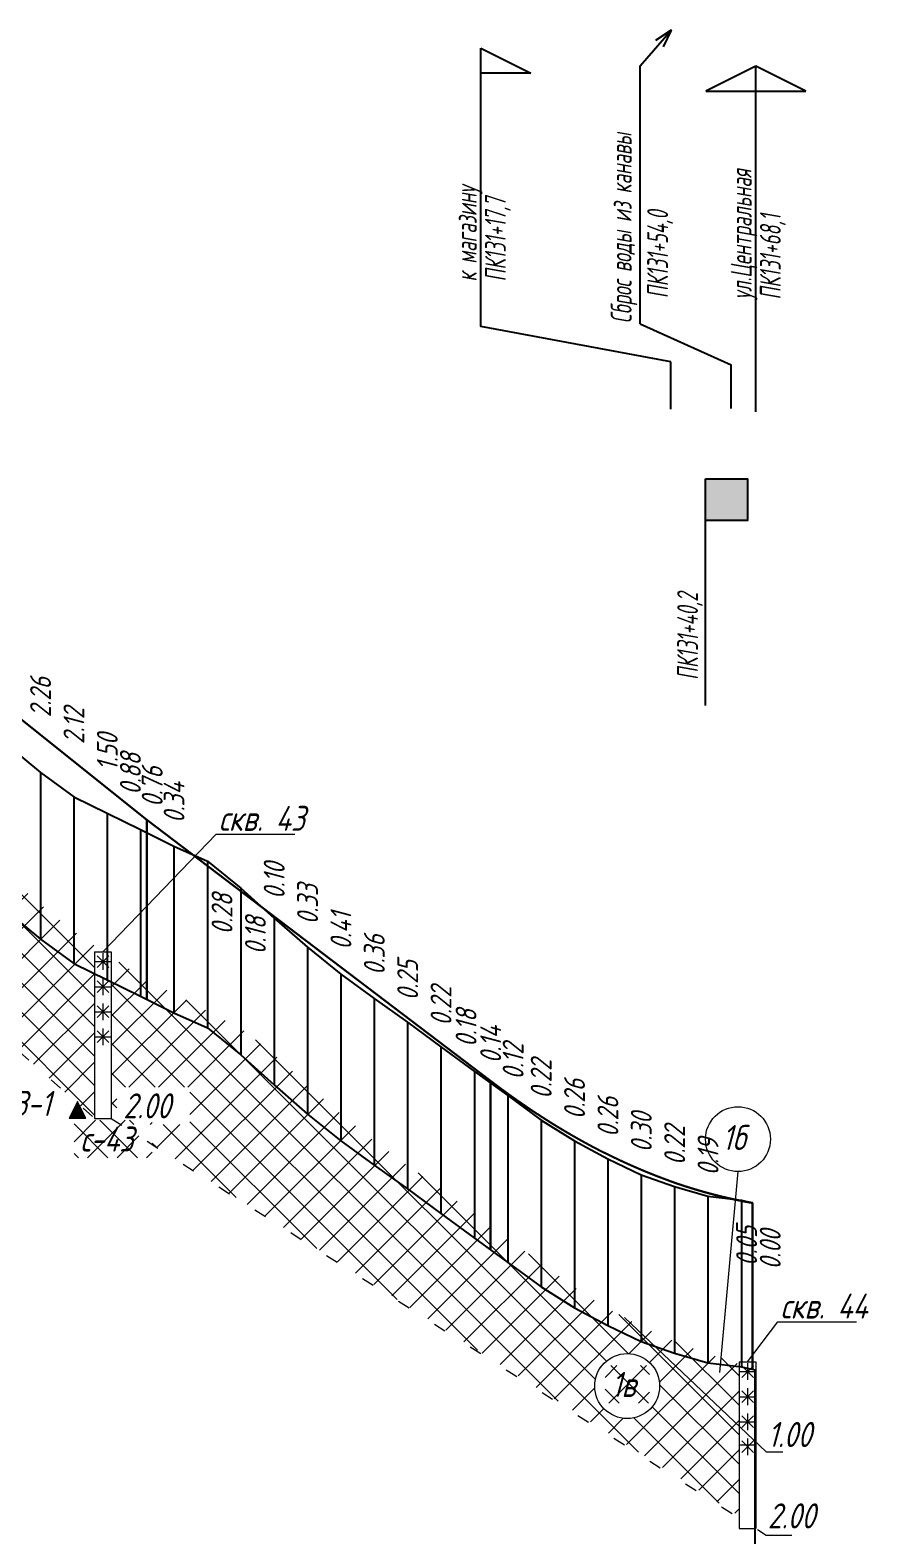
# Model space of a CAD drawing. Extents: x 2172 to 5772, y -842 to -248.
# Drawn here: x 5483.4 to 5583.9, y -584.5 to -403.9 of the extents above; entities that cross this region are included whole.
import ezdxf

# ---------------------------------------------------------------- set-up
doc = ezdxf.new("R2010")
doc.units = 0
doc.header["$MEASUREMENT"] = 0
for name, pattern in [('CONTI', [0]), ('STROT', [1.7, 0.5, -1.2]), ('TP0', [0])]:
    doc.linetypes.add(name, pattern=pattern)
doc.layers.get('0').update_dxf_attribs({"linetype": 'CONTINUOUS'})
doc.layers.add('геология', color=7, linetype='CONTINUOUS', lineweight=20)
doc.layers.add('КРАСНЫЙ_ПРОФИЛЬ', color=1, linetype='CONTINUOUS', lineweight=30)
doc.layers.add('РАБОЧИЕ_ОТМЕТКИ', color=1, linetype='CONTINUOUS')
doc.layers.add('ЧЕРНЫЙ_ПРОФИЛЬ', color=7, linetype='CONTINUOUS')
doc.styles.add('eskd', font='spds.shx', dxfattribs={"width": 1.2, "oblique": 15})
doc.styles.add('ГОСТ', font='gost.TTF', dxfattribs={"oblique": 15, "height": 1})

msp = doc.modelspace()

# ---------------------------------------------------------------- hatches: boundary and pattern name
at = {"linetype": 'Continuous'}
msp.add_hatch(color=256, dxfattribs=at).paths.add_polyline_path([(5569.32, -457.76), (5564.32, -457.76), (5564.32, -462.76), (5569.32, -462.76)])
at = {"layer": 'геология', "linetype": 'Continuous'}
h = msp.add_hatch(dxfattribs=at)
h.set_pattern_fill('ANSI37', color=1, scale=20, style=0)
h.set_pattern_definition([(45, (2171.596, -898.5895), (-1.767767, 1.767767), []), (135, (2171.596, -898.5895), (-1.767767, -1.767767), [])])
edge = h.paths.add_edge_path()
edge.add_line((5414.48, -460.81), (5402.01, -459.99))
edge.add_line((5402.01, -459.99), (5387.33, -459.42))
edge.add_line((5387.33, -459.42), (5406.15, -465.83))
edge.add_line((5406.15, -465.83), (5413.41, -468.08))
edge.add_arc((5415.2, -464.63), 3.89, 180, 242.5422, ccw=False)
edge.add_arc((5415.2, -464.63), 3.89, 100.6205, 180, ccw=False)
edge = h.paths.add_edge_path()
edge.add_line((5430.54, -462.41), (5431.54, -462.41))
edge.add_line((5431.54, -462.41), (5430.6, -461.86))
edge.add_line((5430.6, -461.86), (5416.41, -460.94))
edge.add_arc((5415.2, -464.63), 3.89, 0, 71.8843, ccw=False)
edge.add_arc((5415.2, -464.63), 3.89, 262.9531, 360, ccw=False)
edge.add_line((5414.72, -468.49), (5430.54, -473.41))
edge.add_line((5430.54, -473.41), (5430.54, -462.41))
h.paths.add_polyline_path([(5427.48, -466.64), (5427.48, -464.64), (5429.48, -464.64), (5429.48, -466.64)], flags=16)
h.paths.add_polyline_path([(5442.6, -469.96), (5440.6, -468.46), (5436.6, -465.45), (5432.6, -463.01), (5432.54, -462.98), (5432.54, -473.41), (5478.19, -522.08)])
h.paths.add_polyline_path([(5468.6, -492.15), (5464.6, -488.21), (5460.6, -484.5), (5456.6, -480.87), (5452.6, -477.46), (5448.6, -474.46), (5444.6, -471.46), (5442.6, -469.96), (5478.19, -522.08), (5483.36, -527.6), (5488.95, -532.57), (5489.02, -532.42), (5489.22, -532.81), (5491.09, -534.47), (5491.09, -514.47), (5492.09, -514.47), (5488.6, -512), (5484.6, -508.8), (5480.6, -505.31), (5476.6, -501.27), (5472.6, -496.69)])
edge = h.paths.add_edge_path(flags=16)
edge.add_arc((5476.64, -509.1), 3.89, 0, 360)
h.paths.add_polyline_path([(5524.6, -537.17), (5520.6, -533.92), (5516.6, -530.43), (5512.6, -526.79), (5508.6, -523.67), (5504.6, -521.6), (5500.6, -519.49), (5496.6, -517.44), (5493.09, -515.15), (5493.09, -534.47), (5568.33, -582.13), (5568.33, -573.27), (5554.6, -558.35), (5552.6, -557.3), (5548.6, -554.73), (5544.6, -551.81), (5540.6, -548.88), (5536.6, -545.98), (5532.6, -542.93), (5528.6, -540.12)])
edge = h.paths.add_edge_path(flags=16)
edge.add_arc((5554.92, -566.57), 3.89, 0, 360)
h.paths.add_polyline_path([(5568.33, -563.9), (5568.6, -564), (5564.6, -562.7), (5560.6, -561.21), (5556.6, -559.4), (5554.6, -558.35), (5568.33, -573.27)])
h.paths.add_polyline_path([(5568.33, -564.6), (5568.33, -565.81), (5568.33, -566.73), (5568.33, -575.66), (5568.33, -574.46), (5568.33, -569.53)], flags=17)
h.paths.add_polyline_path([(5568.33, -574.46), (5568.33, -575.66), (5568.33, -582.1), (5568.33, -582.23)])
h.paths.add_polyline_path([(5418.18, -467.15), (5427.35, -467.15), (5427.35, -462.64), (5418.18, -462.64)], flags=16)
h.paths.add_polyline_path([(5433.22, -483.14), (5441.96, -483.14), (5441.96, -478.63), (5433.22, -478.63)], flags=17)
h.paths.add_polyline_path([(5433.22, -474.1), (5440.67, -474.1), (5440.67, -469.6), (5433.22, -469.6)], flags=16)
h.paths.add_polyline_path([(5474, -511.15), (5479.3, -511.15), (5479.3, -506.65), (5474, -506.65)], flags=0)
h.paths.add_polyline_path([(5552.28, -568.62), (5557.59, -568.62), (5557.59, -564.12), (5552.28, -564.12)], flags=0)
h.paths.add_polyline_path([(5493.77, -535.21), (5502.51, -535.21), (5502.51, -530.7), (5493.77, -530.7)], flags=16)
h.paths.add_polyline_path([(5488.62, -539.19), (5498, -539.19), (5498, -534.69), (5488.62, -534.69)])
msp.add_hatch(color=7, dxfattribs=at).paths.add_polyline_path([(5488.02, -534.42), (5490.02, -534.42), (5489.02, -532.42)])

# ---------------------------------------------------------------- linework, layer by layer
at = {"linetype": 'TP0'}
for p, q in [((5537.38, -406.07), (5543.38, -409.07)), ((5543.38, -409.07), (5537.38, -409.07)), ((5570.33, -408.24), (5564.33, -411.24)), ((5570.33, -411.24), (5570.33, -408.24)), ((5576.33, -411.24), (5570.33, -408.24)), ((5564.33, -411.24), (5576.33, -411.24)), ((5570.33, -436.24), (5570.33, -411.24)), ((5570.33, -449.72), (5570.33, -436.24)), ((5560.14, -446.37), (5560.14, -443.7)), ((5560.14, -449.37), (5560.14, -446.37))]:
    msp.add_line(p, q, dxfattribs=at)
at = {"linetype": 'Continuous'}
for points in [[(5556.49, -408.21), (5560.21, -403.92), (5558.31, -405.15)], [(5560.21, -403.92), (5559.24, -405.92)], [(5560.14, -443.7), (5537.38, -439.46), (5537.38, -406.07)], [(5556.49, -439.14), (5556.49, -408.21)], [(5556.49, -439.14), (5567.4, -444.07)], [(5567.4, -449.31), (5567.4, -449.31), (5567.4, -444.07)], [(5564.32, -484.94), (5564.32, -457.76)], [(5564.32, -457.76), (5569.32, -457.76), (5569.32, -462.76), (5564.32, -462.76)]]:
    msp.add_lwpolyline(points, dxfattribs=at)
at = {"layer": 'геология', "color": 7, "linetype": 'STROT', "ltscale": 3}
for p, q in [((5432.54, -482.41), (5491.09, -534.47)), ((5493.09, -534.47), (5571.59, -584.46)), ((5573.59, -584.46), (5574.65, -584.46))]:
    msp.add_line(p, q, dxfattribs=at)
at = {"layer": 'геология', "color": 7, "linetype": 'Continuous'}
for p, q in [((5492.09, -514.47), (5505.65, -500.36)), ((5505.65, -500.36), (5515.1, -500.36)), ((5491.09, -514.47), (5493.09, -514.47)), ((5491.09, -514.47), (5491.09, -534.47)), ((5489.02, -532.42), (5488.02, -534.42)), ((5490.02, -534.42), (5489.02, -532.42)), ((5488.02, -534.42), (5490.02, -534.42)), ((5491.09, -534.47), (5493.09, -534.47)), ((5491.09, -534.47), (5493.09, -534.47)), ((5491.09, -534.47), (5493.09, -534.47)), ((5568.2, -540.84), (5566, -564.93)), ((5571.59, -574.46), (5554.6, -558.35)), ((5569.33, -563.66), (5572.98, -558.86)), ((5572.98, -558.86), (5582.42, -558.86)), ((5568.33, -563.66), (5570.33, -563.66)), ((5568.33, -563.66), (5568.33, -583.66)), ((5570.33, -573.66), (5568.33, -573.66)), ((5570.33, -574.46), (5570.33, -574.46)), ((5571.59, -574.46), (5573.59, -574.46)), ((5568.33, -583.66), (5570.33, -583.66)), ((5571.59, -584.46), (5573.59, -584.46)), ((5571.59, -584.46), (5573.59, -584.46))]:
    msp.add_line(p, q, dxfattribs=at)
at = {"layer": 'геология', "color": 1, "linetype": 'Continuous'}
for p, q in [((5492.09, -514.66), (5492.09, -516.66)), ((5491.09, -515.66), (5493.09, -515.66)), ((5491.39, -516.36), (5492.8, -514.95)), ((5492.8, -516.36), (5491.39, -514.95)), ((5491.39, -519.36), (5492.8, -517.95)), ((5492.8, -519.36), (5491.39, -517.95)), ((5492.09, -517.66), (5492.09, -519.66)), ((5491.09, -518.66), (5493.09, -518.66)), ((5491.09, -521.66), (5493.09, -521.66)), ((5491.39, -522.36), (5492.8, -520.95)), ((5492.8, -522.36), (5491.39, -520.95)), ((5492.09, -520.66), (5492.09, -522.66)), ((5492.09, -523.66), (5492.09, -525.66)), ((5491.09, -524.66), (5493.09, -524.66)), ((5491.39, -525.36), (5492.8, -523.95)), ((5492.8, -525.36), (5491.39, -523.95)), ((5568.34, -564.84), (5570.34, -564.84)), ((5568.64, -565.55), (5570.05, -564.14)), ((5570.05, -565.55), (5568.64, -564.14)), ((5569.34, -563.84), (5569.34, -565.84)), ((5568.64, -568.55), (5570.05, -567.14)), ((5570.05, -568.55), (5568.64, -567.14)), ((5569.34, -566.84), (5569.34, -568.84)), ((5568.34, -567.84), (5570.34, -567.84)), ((5568.64, -571.55), (5570.05, -570.14)), ((5570.05, -571.55), (5568.64, -570.14)), ((5569.34, -569.84), (5569.34, -571.84)), ((5568.34, -570.84), (5570.34, -570.84)), ((5568.64, -574.55), (5570.05, -573.14)), ((5570.05, -574.55), (5568.64, -573.14)), ((5569.34, -572.84), (5569.34, -574.84))]:
    msp.add_line(p, q, dxfattribs=at)
at = {"layer": 'геология', "color": 7, "linetype": 'Continuous', "ltscale": 5}
for p, q in [((5493.09, -514.47), (5493.09, -534.47)), ((5570.33, -563.66), (5570.33, -583.66))]:
    msp.add_line(p, q, dxfattribs=at)
at = {"layer": 'геология', "color": 7, "ltscale": 7}
msp.add_line((5488.02, -534.42), (5490.02, -534.42), dxfattribs=at)
at = {"layer": 'геология', "color": 7, "linetype": 'Continuous'}
for centre in [(5568.2, -536.95), (5554.92, -566.57)]:
    msp.add_circle(centre, 3.89, dxfattribs=at)
at = {"layer": 'КРАСНЫЙ_ПРОФИЛЬ'}
for p, q in [((5430.71, -445.33), (5497.36, -498.66)), ((5497.36, -498.66), (5497.36, -520.19)), ((5497.36, -498.66), (5538.54, -529.96)), ((5538.54, -529.96), (5538.54, -550.24)), ((5569.94, -544.6), (5569.94, -564.54))]:
    msp.add_line(p, q, dxfattribs=at)
msp.add_lwpolyline([(5538.54, -529.96), (5538.58, -529.99), (5538.62, -530.02), (5538.66, -530.05), (5538.7, -530.08), (5538.74, -530.11), (5538.78, -530.14), (5538.82, -530.17), (5538.86, -530.2), (5538.9, -530.23), (5538.94, -530.26), (5538.98, -530.29), (5539.02, -530.32), (5539.06, -530.35), (5539.1, -530.38), (5539.14, -530.41), (5539.18, -530.44), (5539.22, -530.47), (5539.26, -530.5), (5539.3, -530.53), (5539.34, -530.56), (5539.38, -530.59), (5539.42, -530.62), (5539.46, -530.65), (5539.5, -530.68), (5539.54, -530.71), (5539.58, -530.74), (5539.62, -530.77), (5539.66, -530.8), (5539.7, -530.83), (5539.74, -530.86), (5539.78, -530.89), (5539.82, -530.92), (5539.86, -530.95), (5539.9, -530.98), (5539.94, -531.01), (5539.98, -531.03), (5540.02, -531.06), (5540.06, -531.09), (5540.1, -531.12), (5540.14, -531.15), (5540.18, -531.18), (5540.22, -531.21), (5540.26, -531.24), (5540.3, -531.27), (5540.34, -531.3), (5540.38, -531.33), (5540.42, -531.36), (5540.46, -531.38), (5540.5, -531.41), (5540.54, -531.44), (5540.58, -531.47), (5540.6, -531.48), (5540.62, -531.5), (5540.66, -531.53), (5540.7, -531.56), (5540.74, -531.59), (5540.78, -531.62), (5540.82, -531.64), (5540.86, -531.67), (5540.9, -531.7), (5540.94, -531.73), (5540.98, -531.76), (5541.02, -531.79), (5541.06, -531.82), (5541.1, -531.84), (5541.14, -531.87), (5541.18, -531.9), (5541.22, -531.93), (5541.26, -531.96), (5541.3, -531.99), (5541.34, -532.01), (5541.38, -532.04), (5541.42, -532.07), (5541.46, -532.1), (5541.5, -532.13), (5541.54, -532.16), (5541.58, -532.18), (5541.62, -532.21), (5541.66, -532.24), (5541.7, -532.27), (5541.74, -532.3), (5541.78, -532.32), (5541.82, -532.35), (5541.86, -532.38), (5541.9, -532.41), (5541.94, -532.44), (5541.98, -532.46), (5542.02, -532.49), (5542.06, -532.52), (5542.1, -532.55), (5542.14, -532.57), (5542.18, -532.6), (5542.22, -532.63), (5542.26, -532.66), (5542.3, -532.68), (5542.34, -532.71), (5542.38, -532.74), (5542.42, -532.77), (5542.46, -532.79), (5542.5, -532.82), (5542.54, -532.85), (5542.58, -532.88), (5542.62, -532.9), (5542.66, -532.93), (5542.7, -532.96), (5542.74, -532.99), (5542.78, -533.01), (5542.82, -533.04), (5542.86, -533.07), (5542.9, -533.1), (5542.94, -533.12), (5542.98, -533.15), (5543.02, -533.18), (5543.06, -533.2), (5543.1, -533.23), (5543.14, -533.26), (5543.18, -533.28), (5543.22, -533.31), (5543.26, -533.34), (5543.3, -533.36), (5543.34, -533.39), (5543.38, -533.42), (5543.42, -533.45), (5543.46, -533.47), (5543.5, -533.5), (5543.54, -533.53), (5543.58, -533.55), (5543.62, -533.58), (5543.66, -533.61), (5543.7, -533.63), (5543.74, -533.66), (5543.78, -533.68), (5543.82, -533.71), (5543.86, -533.74), (5543.9, -533.76), (5543.94, -533.79), (5543.98, -533.82), (5544.02, -533.84), (5544.06, -533.87), (5544.1, -533.9), (5544.14, -533.92), (5544.18, -533.95), (5544.22, -533.97), (5544.26, -534), (5544.3, -534.03), (5544.34, -534.05), (5544.38, -534.08), (5544.42, -534.1), (5544.46, -534.13), (5544.5, -534.16), (5544.54, -534.18), (5544.58, -534.21), (5544.6, -534.22), (5544.62, -534.23), (5544.66, -534.26), (5544.7, -534.29), (5544.74, -534.31), (5544.78, -534.34), (5544.82, -534.36), (5544.86, -534.39), (5544.9, -534.41), (5544.94, -534.44), (5544.98, -534.47), (5545.02, -534.49), (5545.06, -534.52), (5545.1, -534.54), (5545.14, -534.57), (5545.18, -534.59), (5545.22, -534.62), (5545.26, -534.64), (5545.3, -534.67), (5545.34, -534.69), (5545.38, -534.72), (5545.42, -534.74), (5545.46, -534.77), (5545.5, -534.8), (5545.54, -534.82), (5545.58, -534.85), (5545.62, -534.87), (5545.66, -534.9), (5545.7, -534.92), (5545.74, -534.95), (5545.78, -534.97), (5545.82, -535), (5545.86, -535.02), (5545.9, -535.05), (5545.94, -535.07), (5545.98, -535.1), (5546.02, -535.12), (5546.06, -535.15), (5546.1, -535.17), (5546.14, -535.19), (5546.18, -535.22), (5546.22, -535.24), (5546.26, -535.27), (5546.3, -535.29), (5546.34, -535.32), (5546.38, -535.34), (5546.42, -535.37), (5546.46, -535.39), (5546.5, -535.42), (5546.54, -535.44), (5546.58, -535.46), (5546.62, -535.49), (5546.66, -535.51), (5546.7, -535.54), (5546.74, -535.56), (5546.78, -535.59), (5546.82, -535.61), (5546.86, -535.63), (5546.9, -535.66), (5546.94, -535.68), (5546.98, -535.71), (5547.02, -535.73), (5547.06, -535.75), (5547.1, -535.78), (5547.14, -535.8), (5547.18, -535.83), (5547.22, -535.85), (5547.26, -535.87), (5547.3, -535.9), (5547.34, -535.92), (5547.38, -535.95), (5547.42, -535.97), (5547.46, -535.99), (5547.5, -536.02), (5547.54, -536.04), (5547.58, -536.06), (5547.62, -536.09), (5547.66, -536.11), (5547.7, -536.14), (5547.74, -536.16), (5547.78, -536.18), (5547.82, -536.21), (5547.86, -536.23), (5547.9, -536.25), (5547.94, -536.28), (5547.98, -536.3), (5548.02, -536.32), (5548.06, -536.35), (5548.1, -536.37), (5548.14, -536.39), (5548.18, -536.42), (5548.22, -536.44), (5548.26, -536.46), (5548.3, -536.49), (5548.34, -536.51), (5548.38, -536.53), (5548.42, -536.55), (5548.46, -536.58), (5548.5, -536.6), (5548.54, -536.62), (5548.58, -536.65), (5548.6, -536.66), (5548.62, -536.67), (5548.66, -536.69), (5548.7, -536.71), (5548.74, -536.74), (5548.78, -536.76), (5548.82, -536.78), (5548.86, -536.81), (5548.9, -536.83), (5548.94, -536.85), (5548.98, -536.87), (5549.02, -536.9), (5549.06, -536.92), (5549.1, -536.94), (5549.14, -536.96), (5549.18, -536.99), (5549.22, -537.01), (5549.26, -537.03), (5549.3, -537.05), (5549.34, -537.08), (5549.38, -537.1), (5549.42, -537.12), (5549.46, -537.14), (5549.5, -537.16), (5549.54, -537.19), (5549.58, -537.21), (5549.62, -537.23), (5549.66, -537.25), (5549.7, -537.27), (5549.74, -537.3), (5549.78, -537.32), (5549.82, -537.34), (5549.86, -537.36), (5549.9, -537.38), (5549.94, -537.41), (5549.98, -537.43), (5550.02, -537.45), (5550.06, -537.47), (5550.1, -537.49), (5550.14, -537.52), (5550.18, -537.54), (5550.22, -537.56), (5550.26, -537.58), (5550.3, -537.6), (5550.34, -537.62), (5550.38, -537.65), (5550.42, -537.67), (5550.46, -537.69), (5550.5, -537.71), (5550.54, -537.73), (5550.58, -537.75), (5550.62, -537.77), (5550.66, -537.8), (5550.7, -537.82), (5550.74, -537.84), (5550.78, -537.86), (5550.82, -537.88), (5550.86, -537.9), (5550.9, -537.92), (5550.94, -537.94), (5550.98, -537.97), (5551.02, -537.99), (5551.06, -538.01), (5551.1, -538.03), (5551.14, -538.05), (5551.18, -538.07), (5551.22, -538.09), (5551.26, -538.11), (5551.3, -538.13), (5551.34, -538.15), (5551.38, -538.17), (5551.42, -538.2), (5551.46, -538.22), (5551.5, -538.24), (5551.54, -538.26), (5551.58, -538.28), (5551.62, -538.3), (5551.66, -538.32), (5551.7, -538.34), (5551.74, -538.36), (5551.78, -538.38), (5551.82, -538.4), (5551.86, -538.42), (5551.9, -538.44), (5551.94, -538.46), (5551.98, -538.48), (5552.02, -538.5), (5552.06, -538.52), (5552.1, -538.54), (5552.14, -538.56), (5552.18, -538.58), (5552.22, -538.6), (5552.26, -538.62), (5552.3, -538.64), (5552.34, -538.66), (5552.38, -538.68), (5552.42, -538.7), (5552.46, -538.72), (5552.5, -538.74), (5552.54, -538.76), (5552.58, -538.78), (5552.6, -538.79), (5552.62, -538.8), (5552.66, -538.82), (5552.7, -538.84), (5552.74, -538.86), (5552.78, -538.88), (5552.82, -538.9), (5552.86, -538.92), (5552.9, -538.94), (5552.94, -538.96), (5552.98, -538.98), (5553.02, -539), (5553.06, -539.02), (5553.1, -539.04), (5553.14, -539.06), (5553.18, -539.08), (5553.22, -539.1), (5553.26, -539.12), (5553.3, -539.14), (5553.34, -539.16), (5553.38, -539.18), (5553.42, -539.2), (5553.46, -539.21), (5553.5, -539.23), (5553.54, -539.25), (5553.58, -539.27), (5553.62, -539.29), (5553.66, -539.31), (5553.7, -539.33), (5553.74, -539.35), (5553.78, -539.37), (5553.82, -539.39), (5553.86, -539.41), (5553.9, -539.42), (5553.94, -539.44), (5553.98, -539.46), (5554.02, -539.48), (5554.06, -539.5), (5554.1, -539.52), (5554.14, -539.54), (5554.18, -539.56), (5554.22, -539.57), (5554.26, -539.59), (5554.3, -539.61), (5554.34, -539.63), (5554.38, -539.65), (5554.42, -539.67), (5554.46, -539.69), (5554.5, -539.7), (5554.54, -539.72), (5554.58, -539.74), (5554.62, -539.76), (5554.66, -539.78), (5554.7, -539.8), (5554.74, -539.81), (5554.78, -539.83), (5554.82, -539.85), (5554.86, -539.87), (5554.9, -539.89), (5554.94, -539.91), (5554.98, -539.92), (5555.02, -539.94), (5555.06, -539.96), (5555.1, -539.98), (5555.14, -540), (5555.18, -540.01), (5555.22, -540.03), (5555.26, -540.05), (5555.3, -540.07), (5555.34, -540.09), (5555.38, -540.1), (5555.42, -540.12), (5555.46, -540.14), (5555.5, -540.16), (5555.54, -540.17), (5555.58, -540.19), (5555.62, -540.21), (5555.66, -540.23), (5555.7, -540.24), (5555.74, -540.26), (5555.78, -540.28), (5555.82, -540.3), (5555.86, -540.31), (5555.9, -540.33), (5555.94, -540.35), (5555.98, -540.37), (5556.02, -540.38), (5556.06, -540.4), (5556.1, -540.42), (5556.14, -540.44), (5556.18, -540.45), (5556.22, -540.47), (5556.26, -540.49), (5556.3, -540.5), (5556.34, -540.52), (5556.38, -540.54), (5556.42, -540.56), (5556.46, -540.57), (5556.5, -540.59), (5556.54, -540.61), (5556.58, -540.62), (5556.6, -540.63), (5556.62, -540.64), (5556.66, -540.66), (5556.7, -540.67), (5556.74, -540.69), (5556.78, -540.71), (5556.82, -540.72), (5556.86, -540.74), (5556.9, -540.76), (5556.94, -540.77), (5556.98, -540.79), (5557.02, -540.81), (5557.06, -540.82), (5557.1, -540.84), (5557.14, -540.86), (5557.18, -540.87), (5557.22, -540.89), (5557.26, -540.91), (5557.3, -540.92), (5557.34, -540.94), (5557.38, -540.96), (5557.42, -540.97), (5557.46, -540.99), (5557.5, -541), (5557.54, -541.02), (5557.58, -541.04), (5557.62, -541.05), (5557.66, -541.07), (5557.7, -541.09), (5557.74, -541.1), (5557.78, -541.12), (5557.82, -541.13), (5557.86, -541.15), (5557.9, -541.17), (5557.94, -541.18), (5557.98, -541.2), (5558.02, -541.21), (5558.06, -541.23), (5558.1, -541.24), (5558.14, -541.26), (5558.18, -541.28), (5558.22, -541.29), (5558.26, -541.31), (5558.3, -541.32), (5558.34, -541.34), (5558.38, -541.35), (5558.42, -541.37), (5558.46, -541.39), (5558.5, -541.4), (5558.54, -541.42), (5558.58, -541.43), (5558.62, -541.45), (5558.66, -541.46), (5558.7, -541.48), (5558.74, -541.49), (5558.78, -541.51), (5558.82, -541.52), (5558.86, -541.54), (5558.9, -541.55), (5558.94, -541.57), (5558.98, -541.58), (5559.02, -541.6), (5559.06, -541.61), (5559.1, -541.63), (5559.14, -541.64), (5559.18, -541.66), (5559.22, -541.67), (5559.26, -541.69), (5559.3, -541.7), (5559.34, -541.72), (5559.38, -541.73), (5559.42, -541.75), (5559.46, -541.76), (5559.5, -541.78), (5559.54, -541.79), (5559.58, -541.81), (5559.62, -541.82), (5559.66, -541.84), (5559.7, -541.85), (5559.74, -541.87), (5559.78, -541.88), (5559.82, -541.89), (5559.86, -541.91), (5559.9, -541.92), (5559.94, -541.94), (5559.98, -541.95), (5560.02, -541.97), (5560.06, -541.98), (5560.1, -542), (5560.14, -542.01), (5560.18, -542.02), (5560.22, -542.04), (5560.26, -542.05), (5560.3, -542.07), (5560.34, -542.08), (5560.38, -542.09), (5560.42, -542.11), (5560.46, -542.12), (5560.5, -542.14), (5560.54, -542.15), (5560.58, -542.16), (5560.6, -542.17), (5560.62, -542.18), (5560.66, -542.19), (5560.7, -542.21), (5560.74, -542.22), (5560.78, -542.23), (5560.82, -542.25), (5560.86, -542.26), (5560.9, -542.27), (5560.94, -542.29), (5560.98, -542.3), (5561.02, -542.32), (5561.06, -542.33), (5561.1, -542.34), (5561.14, -542.36), (5561.18, -542.37), (5561.22, -542.38), (5561.26, -542.4), (5561.3, -542.41), (5561.34, -542.42), (5561.38, -542.44), (5561.42, -542.45), (5561.46, -542.46), (5561.5, -542.48), (5561.54, -542.49), (5561.58, -542.5), (5561.62, -542.52), (5561.66, -542.53), (5561.7, -542.54), (5561.74, -542.55), (5561.78, -542.57), (5561.82, -542.58), (5561.86, -542.59), (5561.9, -542.61), (5561.94, -542.62), (5561.98, -542.63), (5562.02, -542.65), (5562.06, -542.66), (5562.1, -542.67), (5562.14, -542.68), (5562.18, -542.7), (5562.22, -542.71), (5562.26, -542.72), (5562.3, -542.73), (5562.34, -542.75), (5562.38, -542.76), (5562.42, -542.77), (5562.46, -542.78), (5562.5, -542.8), (5562.54, -542.81), (5562.58, -542.82), (5562.62, -542.83), (5562.66, -542.85), (5562.7, -542.86), (5562.74, -542.87), (5562.78, -542.88), (5562.82, -542.9), (5562.86, -542.91), (5562.9, -542.92), (5562.94, -542.93), (5562.98, -542.94), (5563.02, -542.96), (5563.06, -542.97), (5563.1, -542.98), (5563.14, -542.99), (5563.18, -543), (5563.22, -543.02), (5563.26, -543.03), (5563.3, -543.04), (5563.34, -543.05), (5563.38, -543.06), (5563.42, -543.08), (5563.46, -543.09), (5563.5, -543.1), (5563.54, -543.11), (5563.58, -543.12), (5563.62, -543.13), (5563.66, -543.15), (5563.7, -543.16), (5563.74, -543.17), (5563.78, -543.18), (5563.82, -543.19), (5563.86, -543.2), (5563.9, -543.22), (5563.94, -543.23), (5563.98, -543.24), (5564.02, -543.25), (5564.06, -543.26), (5564.1, -543.27), (5564.14, -543.28), (5564.18, -543.29), (5564.22, -543.31), (5564.26, -543.32), (5564.3, -543.33), (5564.34, -543.34), (5564.38, -543.35), (5564.42, -543.36), (5564.46, -543.37), (5564.5, -543.38), (5564.54, -543.39), (5564.58, -543.41), (5564.6, -543.41), (5564.62, -543.42), (5564.66, -543.43), (5564.7, -543.44), (5564.74, -543.45), (5564.78, -543.46), (5564.82, -543.47), (5564.86, -543.48), (5564.9, -543.49), (5564.94, -543.5), (5564.98, -543.51), (5565.02, -543.52), (5565.06, -543.53), (5565.1, -543.54), (5565.14, -543.56), (5565.18, -543.57), (5565.22, -543.58), (5565.26, -543.59), (5565.3, -543.6), (5565.34, -543.61), (5565.38, -543.62), (5565.42, -543.63), (5565.46, -543.64), (5565.5, -543.65), (5565.54, -543.66), (5565.58, -543.67), (5565.62, -543.68), (5565.66, -543.69), (5565.7, -543.7), (5565.74, -543.71), (5565.78, -543.72), (5565.82, -543.73), (5565.86, -543.74), (5565.9, -543.75), (5565.94, -543.76), (5565.98, -543.77), (5566.02, -543.78), (5566.06, -543.79), (5566.1, -543.8), (5566.14, -543.81), (5566.18, -543.82), (5566.22, -543.83), (5566.26, -543.84), (5566.3, -543.85), (5566.34, -543.86), (5566.38, -543.87), (5566.42, -543.88), (5566.46, -543.89), (5566.5, -543.89), (5566.54, -543.9), (5566.58, -543.91), (5566.62, -543.92), (5566.66, -543.93), (5566.7, -543.94), (5566.74, -543.95), (5566.78, -543.96), (5566.82, -543.97), (5566.86, -543.98), (5566.9, -543.99), (5566.94, -544), (5566.98, -544.01), (5567.02, -544.02), (5567.06, -544.02), (5567.1, -544.03), (5567.14, -544.04), (5567.18, -544.05), (5567.22, -544.06), (5567.26, -544.07), (5567.3, -544.08), (5567.34, -544.09), (5567.38, -544.1), (5567.42, -544.1), (5567.46, -544.11), (5567.5, -544.12), (5567.54, -544.13), (5567.58, -544.14), (5567.62, -544.15), (5567.66, -544.16), (5567.7, -544.17), (5567.74, -544.17), (5567.78, -544.18), (5567.82, -544.19), (5567.86, -544.2), (5567.9, -544.21), (5567.94, -544.22), (5567.98, -544.22), (5568.02, -544.23), (5568.06, -544.24), (5568.1, -544.25), (5568.14, -544.26), (5568.18, -544.27), (5568.22, -544.27), (5568.26, -544.28), (5568.3, -544.29), (5568.34, -544.3), (5568.38, -544.31), (5568.42, -544.32), (5568.46, -544.32), (5568.5, -544.33), (5568.54, -544.34), (5568.58, -544.35), (5568.6, -544.35), (5568.62, -544.35), (5568.66, -544.36), (5568.7, -544.37), (5568.74, -544.38), (5568.78, -544.39), (5568.82, -544.39), (5568.86, -544.4), (5568.9, -544.41), (5568.94, -544.42), (5568.98, -544.42), (5569.02, -544.43), (5569.06, -544.44), (5569.1, -544.45), (5569.14, -544.45), (5569.18, -544.46), (5569.22, -544.47), (5569.26, -544.48), (5569.3, -544.48), (5569.34, -544.49), (5569.38, -544.5), (5569.42, -544.51), (5569.46, -544.51), (5569.5, -544.52), (5569.54, -544.53), (5569.58, -544.54), (5569.62, -544.54), (5569.66, -544.55), (5569.7, -544.56), (5569.74, -544.56), (5569.78, -544.57), (5569.82, -544.58), (5569.86, -544.59), (5569.9, -544.59), (5569.94, -544.6)], dxfattribs=at)
at = {"layer": 'ЧЕРНЫЙ_ПРОФИЛЬ'}
for p, q in [((5480.6, -489.64), (5484.6, -492.97)), ((5484.6, -492.97), (5484.6, -512.97)), ((5484.6, -492.97), (5488.6, -495.9)), ((5488.6, -495.9), (5488.6, -515.9)), ((5488.6, -495.9), (5492.6, -497.85)), ((5492.6, -497.85), (5492.6, -517.85)), ((5492.6, -497.85), (5496.6, -499.81)), ((5496.6, -499.81), (5496.6, -519.81)), ((5496.6, -499.81), (5500.6, -501.81)), ((5500.6, -501.81), (5500.6, -521.81)), ((5500.6, -501.81), (5504.6, -503.6)), ((5504.6, -503.6), (5504.6, -523.6)), ((5504.6, -503.6), (5508.6, -506.84)), ((5508.6, -506.84), (5508.6, -526.84)), ((5508.6, -506.84), (5512.6, -510.45)), ((5480.6, -509.64), (5484.6, -512.97)), ((5512.6, -510.45), (5512.6, -530.45)), ((5512.6, -510.45), (5516.6, -513.94)), ((5484.6, -512.97), (5488.6, -515.9)), ((5516.6, -513.94), (5516.6, -533.94)), ((5516.6, -513.94), (5520.6, -517.14)), ((5488.6, -515.9), (5492.6, -517.85)), ((5492.6, -517.85), (5496.6, -519.81)), ((5520.6, -517.14), (5520.6, -537.14)), ((5520.6, -517.14), (5524.6, -520.08)), ((5496.6, -519.81), (5500.6, -521.81)), ((5524.6, -520.08), (5524.6, -540.08)), ((5524.6, -520.08), (5528.6, -522.9)), ((5500.6, -521.81), (5504.6, -523.6)), ((5504.6, -523.6), (5508.6, -526.84)), ((5528.6, -522.9), (5528.6, -542.9)), ((5528.6, -522.9), (5532.6, -525.88)), ((5508.6, -526.84), (5512.6, -530.45)), ((5532.6, -525.88), (5532.6, -545.88)), ((5532.6, -525.88), (5536.6, -528.84)), ((5536.6, -528.84), (5536.6, -548.84)), ((5536.6, -528.84), (5540.6, -531.73)), ((5512.6, -530.45), (5516.6, -533.94)), ((5540.6, -531.73), (5540.6, -551.73)), ((5540.6, -531.73), (5544.6, -534.66)), ((5516.6, -533.94), (5520.6, -537.14)), ((5544.6, -534.66), (5544.6, -554.66)), ((5544.6, -534.66), (5548.6, -537.17)), ((5520.6, -537.14), (5524.6, -540.08)), ((5548.6, -537.17), (5548.6, -557.17)), ((5548.6, -537.17), (5552.6, -539.31)), ((5552.6, -539.31), (5552.6, -559.31)), ((5552.6, -539.31), (5556.6, -541.24)), ((5524.6, -540.08), (5528.6, -542.9)), ((5556.6, -541.24), (5556.6, -561.24)), ((5556.6, -541.24), (5560.6, -542.61)), ((5528.6, -542.9), (5532.6, -545.88)), ((5560.6, -542.61), (5560.6, -562.61)), ((5560.6, -542.61), (5564.6, -543.79)), ((5564.6, -543.79), (5564.6, -563.79)), ((5564.6, -543.79), (5568.6, -544.25)), ((5568.6, -544.25), (5568.6, -564.25)), ((5568.6, -544.25), (5569.94, -544.6)), ((5532.6, -545.88), (5536.6, -548.84)), ((5536.6, -548.84), (5540.6, -551.73)), ((5540.6, -551.73), (5544.6, -554.66)), ((5544.6, -554.66), (5548.6, -557.17)), ((5548.6, -557.17), (5552.6, -559.31)), ((5552.6, -559.31), (5556.6, -561.24)), ((5556.6, -561.24), (5560.6, -562.61)), ((5560.6, -562.61), (5564.6, -563.79)), ((5564.6, -563.79), (5568.6, -564.25)), ((5568.6, -564.25), (5570.22, -564.61)), ((5570.22, -564.61), (5570.22, -837.48))]:
    msp.add_line(p, q, dxfattribs=at)

# ---------------------------------------------------------------- texts
at = {"style": 'eskd', "oblique": 10, "width": 0.8}
for s, p in [('Сброс воды из канавы', (5555.45, -439.08)), ('ул.Центральная', (5569.83, -436.24)), ('к магазину', (5536.88, -434.07)), ('ПК131+17,7', (5540.38, -434.07)), ('ПК131+54,0', (5559.82, -436.08)), ('ПК131+68,1', (5573.33, -436.24)), ('ПК131+40,2', (5563.41, -481.86))]:
    msp.add_text(s, height=2.5, rotation=90, dxfattribs=at).set_placement(p)
at = {"layer": 'геология', "color": 7, "lineweight": -3, "style": 'ГОСТ', "oblique": 15}
for s, p in [('скв. 43', (5505.97, -499.97)), ('с-43', (5489.37, -538.44)), ('скв. 44', (5573.29, -558.47))]:
    msp.add_text(s, height=3, dxfattribs=at).set_placement(p)
at = {"layer": 'геология', "color": 7, "linetype": 'CONTI', "style": 'ГОСТ', "oblique": 15}
for s, p in [('43-1', (5479.48, -534.17)), ('2.00', (5494.52, -534.46)), ('1б', (5566.31, -538.25)), ('1в', (5553.03, -567.87)), ('1.00', (5571.76, -573.88)), ('2.00', (5571.76, -583.64))]:
    msp.add_text(s, height=3, dxfattribs=at).set_placement(p)
at = {"layer": 'РАБОЧИЕ_ОТМЕТКИ', "style": 'ГОСТ', "oblique": 15}
for s, p in [('2.26', (5485.86, -486.35)), ('2.12', (5489.86, -489.56)), ('1.50', (5493.86, -492.76)), ('0.88', (5496.63, -495.65)), ('0.76', (5499.24, -497.11)), ('0.34', (5501.86, -499.03)), ('0.10', (5513.86, -508.15)), ('0.28', (5507.61, -512.4)), ('0.33', (5517.86, -511.19)), ('0.41', (5521.86, -514.23)), ('0.18', (5511.61, -514.78)), ('0.36', (5525.86, -517.27)), ('0.25', (5529.86, -520.31)), ('0.22', (5533.86, -523.35)), ('0.18', (5536.86, -525.89)), ('0.14', (5539.81, -527.86)), ('0.12', (5542.5, -529.81)), ('0.22', (5545.86, -532.12)), ('0.26', (5549.86, -534.56)), ('0.26', (5553.86, -536.7)), ('0.30', (5557.86, -538.53)), ('0.22', (5561.86, -540.07)), ('0.19', (5565.86, -541.31)), ('0.05', (5570.48, -552.18)), ('0.00', (5573.31, -552.59))]:
    msp.add_text(s, height=2.5, rotation=90, dxfattribs=at).set_placement(p)

doc.saveas('drawing.dxf')
